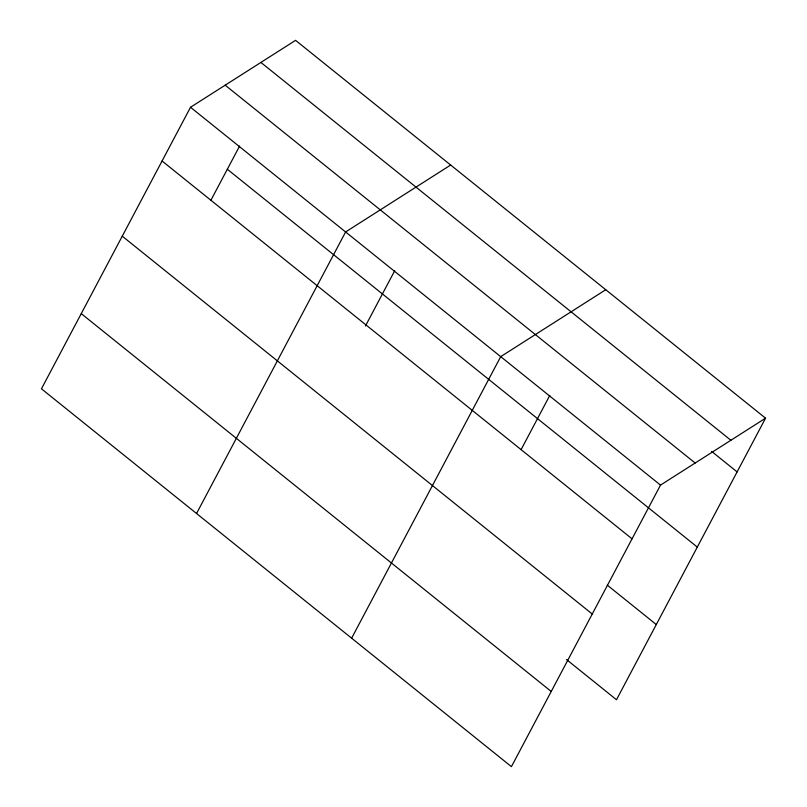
<?xml version="1.0" encoding="UTF-8"?>
<svg xmlns="http://www.w3.org/2000/svg" width="807" height="807" viewBox="0 0 807 807"><rect width="100%" height="100%" fill="white"/><g stroke="black" fill="none" stroke-linecap="round" stroke-linejoin="round"><path stroke-width="1.21" d="M190.513 107.27L41.45 388.813L511.426 766.65L660.499 485.108L765.55 418.187L295.574 40.35L190.513 107.27L660.499 485.108M210.92 200.237L239.618 146.037M196.545 513.504L345.608 231.962L450.669 165.031M365.43 326.028L394.714 270.718M351.63 638.186L500.703 356.644L605.764 289.723M521.1 449.61L549.799 395.41M765.55 418.187L616.487 699.73L566.494 659.531M260.903 62.432L730.88 440.269M711.623 451.416L737.114 471.903M225.183 85.189L695.16 463.026M227.322 169.248L697.298 547.085M162.066 160.996L632.052 538.834M607.278 585.136L656.293 624.547M122.261 236.179L592.247 614.016M81.255 313.63L551.231 691.468"/></g></svg>
